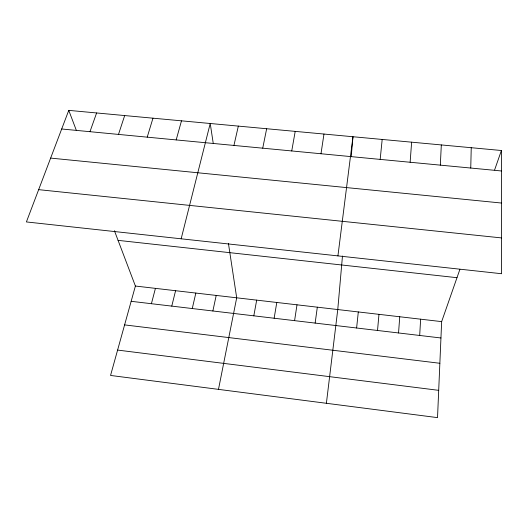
<?xml version="1.0" encoding="UTF-8"?>
<svg xmlns="http://www.w3.org/2000/svg" width="528" height="528" viewBox="0 0 528 528"><rect width="100%" height="100%" fill="white"/><g stroke="black" fill="none" stroke-linecap="round" stroke-linejoin="round"><path stroke-width="0.79" d="M470.752 168.043L471.24 147.708M459.908 269.333L441.652 321.625L437.527 417.628L110.55 375.448L135.399 286.037L114.411 230.71M440.319 165.139L441.322 144.936M419.687 335.465L420.638 319.183M398.541 332.963L399.749 316.754M410.124 162.254L411.635 142.177M342.474 256.001L337.762 309.553L326.39 403.293M351.245 156.275L352.968 136.739L337.927 255.889M377.52 330.475L378.972 314.338M380.173 159.397L382.186 139.445M356.611 328L358.307 311.942M315.143 323.09L317.321 307.177M294.584 320.654L297 304.814M320.984 153.747L323.974 134.046M274.138 318.232L276.791 302.465M291.74 150.955L295.205 131.38M253.81 315.83L256.687 300.128M218.486 389.367L236.696 297.805L228.419 243.335M262.726 148.183L266.66 128.733M212.87 310.979L216.209 295.429M233.937 145.438L238.333 126.1M192.265 308.543L195.835 293.06M171.778 306.115L175.58 290.704M181.157 238.808L210.223 123.493L213.2 143.101M151.411 303.706L155.43 288.367M176.18 139.92L181.487 120.826M147.213 137.155L152.975 118.186M118.483 134.416L124.681 115.559M494.611 169.95L501.402 150.506L68.759 110.372L26.4 221.938L501.6 273.728L501.402 150.506M89.971 131.69L96.611 112.959M61.69 128.99L501.435 170.973M50.642 158.096L501.488 203.036M38.656 189.651L501.541 237.917M118.067 240.359L456.991 277.688M135.399 286.037L441.652 321.625M131.155 301.31L440.946 337.979M124.601 324.892L439.864 363.277M117.599 350.077L438.695 390.337M68.759 110.372L76.217 130.033"/></g></svg>
